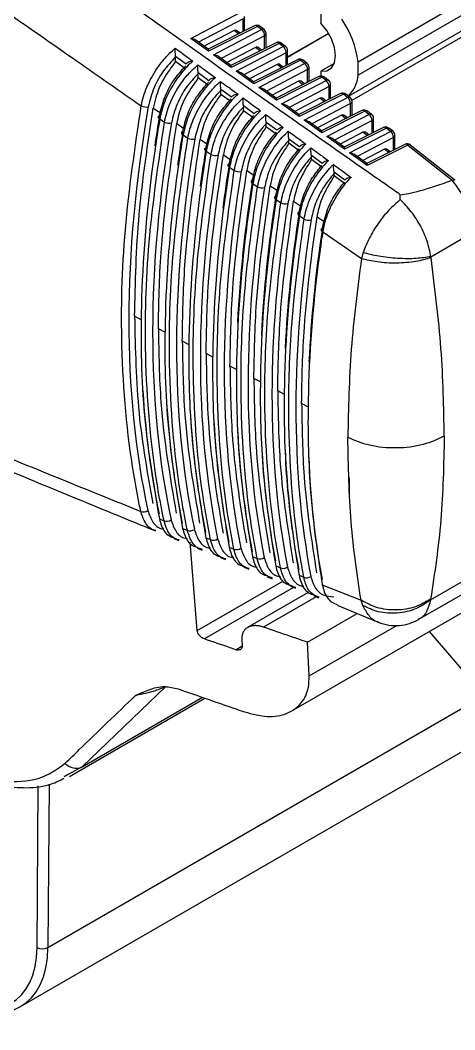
# Model space of a CAD drawing. Extents: x 6 to 134, y 3 to 97.
# Drawn here: x 19.542 to 20.383, y 6.659 to 8.611 of the extents above; entities that cross this region are included whole.
import ezdxf

# ---------------------------------------------------------------- set-up
doc = ezdxf.new("R2010")
doc.units = 0
doc.header["$MEASUREMENT"] = 0
doc.layers.add('OBJECT', color=7, linetype='CONTINUOUS')

msp = doc.modelspace()

# ---------------------------------------------------------------- linework, layer by layer
at = {"layer": 'OBJECT'}
for p, q in [((22.168, 9.6685), (20.1959, 8.5301)), ((22.168, 9.643), (20.1959, 8.5046)), ((20.1772, 8.4642), (22.1447, 9.6001)), ((22.1292, 9.5786), (20.1841, 8.4557)), ((20.1242, 9.0025), (20.1242, 8.605)), ((19.8725, 8.5754), (19.9678, 8.6256)), ((19.9737, 8.6137), (19.8874, 8.5682)), ((19.9737, 8.5889), (19.9737, 8.6137)), ((19.9765, 8.5903), (19.9765, 8.6178)), ((19.9561, 8.5911), (19.8981, 8.5606)), ((19.9958, 8.6001), (19.9062, 8.5547)), ((20.0016, 8.5989), (19.9065, 8.5509)), ((19.9163, 8.5438), (20.0093, 8.5928)), ((19.9647, 8.5843), (19.9561, 8.5911)), ((19.9678, 8.5859), (19.961, 8.5912)), ((20.0093, 8.5928), (20.0016, 8.5989)), ((20.0143, 8.5928), (20.0065, 8.599)), ((19.9065, 8.5509), (19.8725, 8.5754)), ((19.9062, 8.5547), (19.8821, 8.5721)), ((20.0152, 8.5809), (19.9313, 8.5367)), ((20.0152, 8.5561), (20.0152, 8.5809)), ((20.0181, 8.5576), (20.0181, 8.585)), ((20.0596, 8.54), (20.1391, 8.5859)), ((20.0596, 8.5397), (20.1392, 8.5857)), ((19.9976, 8.5583), (19.9419, 8.529)), ((20.0373, 8.5673), (19.95, 8.5231)), ((20.0431, 8.5662), (19.9503, 8.5193)), ((19.9602, 8.5122), (20.0509, 8.56)), ((20.0062, 8.5516), (19.9976, 8.5583)), ((20.0093, 8.5531), (20.0026, 8.5584)), ((20.0509, 8.56), (20.0431, 8.5662)), ((20.0558, 8.56), (20.048, 8.5662)), ((20.0596, 8.5248), (20.0596, 8.5522)), ((19.8634, 8.526), (19.8429, 8.5409)), ((19.8429, 8.5308), (19.8429, 8.5398)), ((19.8629, 8.5164), (19.8429, 8.5308)), ((19.9503, 8.5193), (19.9163, 8.5438)), ((19.95, 8.5231), (19.9259, 8.5405)), ((20.0568, 8.5481), (19.9751, 8.5051)), ((20.0788, 8.5345), (19.9938, 8.4916)), ((20.0846, 8.5334), (19.9942, 8.4877)), ((20.0567, 8.5234), (20.0568, 8.5481)), ((20.0924, 8.5272), (20.0846, 8.5334)), ((20.0974, 8.5273), (20.0895, 8.5334)), ((19.9942, 8.4877), (19.9602, 8.5122)), ((20.0392, 8.5255), (19.9858, 8.4974)), ((20.004, 8.4806), (20.0924, 8.5272)), ((20.0983, 8.5153), (20.0189, 8.4735)), ((20.0477, 8.5188), (20.0392, 8.5255)), ((20.0508, 8.5203), (20.0441, 8.5256)), ((20.0983, 8.4906), (20.0983, 8.5153)), ((20.1011, 8.4921), (20.1012, 8.5194)), ((20.15, 8.5275), (20.1242, 8.5126)), ((20.1242, 8.5126), (20.1242, 8.5028)), ((20.1959, 8.5046), (20.1959, 8.5301)), ((19.9073, 8.494), (19.8867, 8.5091)), ((19.8868, 8.4992), (19.8868, 8.5078)), ((19.9067, 8.4848), (19.8868, 8.4992)), ((19.9939, 8.4915), (19.9698, 8.5089)), ((20.0807, 8.4928), (20.0296, 8.4658)), ((20.1203, 8.5018), (20.0377, 8.46)), ((20.1261, 8.5006), (20.038, 8.4561)), ((20.0479, 8.449), (20.1339, 8.4944)), ((20.0892, 8.486), (20.0807, 8.4928)), ((20.0923, 8.4876), (20.0857, 8.4928)), ((20.1339, 8.4944), (20.1261, 8.5006)), ((20.1389, 8.4945), (20.131, 8.5007)), ((19.9512, 8.4621), (19.9305, 8.4771)), ((19.9306, 8.4676), (19.9306, 8.4757)), ((20.038, 8.4561), (20.004, 8.4806)), ((20.0377, 8.46), (20.0136, 8.4773)), ((20.1398, 8.4826), (20.0628, 8.4419)), ((20.1398, 8.4579), (20.1398, 8.4826)), ((20.1427, 8.4593), (20.1427, 8.4866)), ((19.9506, 8.4532), (19.9306, 8.4676)), ((20.1222, 8.46), (20.0734, 8.4342)), ((20.1618, 8.469), (20.0815, 8.4284)), ((20.1676, 8.4679), (20.0818, 8.4245)), ((20.0917, 8.4174), (20.1755, 8.4616)), ((20.1307, 8.4533), (20.1222, 8.46)), ((20.1338, 8.4548), (20.1272, 8.46)), ((20.1755, 8.4616), (20.1676, 8.4679)), ((20.1804, 8.4617), (20.1725, 8.4679)), ((20.1842, 8.4266), (20.1842, 8.4538)), ((19.7999, 8.4411), (19.8152, 8.4309)), ((19.9951, 8.4301), (19.9743, 8.4452)), ((19.9744, 8.436), (19.9744, 8.4436)), ((19.9944, 8.4216), (19.9744, 8.436)), ((20.0818, 8.4245), (20.0479, 8.449)), ((20.0816, 8.4284), (20.0574, 8.4458)), ((20.1814, 8.4498), (20.1066, 8.4103)), ((20.2033, 8.4362), (20.1253, 8.3968)), ((20.2091, 8.4351), (20.1257, 8.3929)), ((20.1813, 8.4251), (20.1814, 8.4498)), ((20.217, 8.4288), (20.2091, 8.4351)), ((20.222, 8.4289), (20.214, 8.4352)), ((19.8125, 8.4203), (19.8215, 8.414)), ((20.1257, 8.3929), (20.0917, 8.4174)), ((20.1254, 8.3968), (20.1013, 8.4142)), ((20.1638, 8.4272), (20.1173, 8.4026)), ((20.1355, 8.3859), (20.217, 8.4288)), ((20.2229, 8.417), (20.1504, 8.3787)), ((20.1722, 8.4205), (20.1638, 8.4272)), ((20.1753, 8.4221), (20.1687, 8.4272)), ((20.2229, 8.3924), (20.2229, 8.417)), ((20.2257, 8.3938), (20.2258, 8.421)), ((19.8451, 8.4109), (19.8603, 8.4007)), ((20.0389, 8.3981), (20.0181, 8.4132)), ((20.0183, 8.4045), (20.0183, 8.4115)), ((20.0382, 8.3901), (20.0183, 8.4045)), ((20.2053, 8.3944), (20.1611, 8.3711)), ((20.2448, 8.4035), (20.1692, 8.3652)), ((20.2506, 8.4023), (20.1695, 8.3614)), ((20.1794, 8.3543), (20.2586, 8.396)), ((20.2137, 8.3877), (20.2053, 8.3944)), ((20.2168, 8.3893), (20.2103, 8.3944)), ((20.2586, 8.396), (20.2506, 8.4023)), ((20.2635, 8.3961), (20.2555, 8.4024)), ((19.8574, 8.389), (19.8665, 8.3827)), ((19.8903, 8.3808), (19.9055, 8.3706)), ((20.0828, 8.366), (20.0619, 8.3812)), ((20.0621, 8.3729), (20.0621, 8.3793)), ((20.1695, 8.3614), (20.1355, 8.3859)), ((20.1692, 8.3652), (20.1451, 8.3826)), ((20.2644, 8.3842), (20.1943, 8.3472)), ((20.2644, 8.3596), (20.2644, 8.3842)), ((20.2673, 8.3611), (20.2673, 8.3882)), ((19.9024, 8.3578), (19.9115, 8.3515)), ((20.0821, 8.3585), (20.0621, 8.3729)), ((20.2469, 8.3616), (20.2049, 8.3395)), ((20.2863, 8.3707), (20.213, 8.3336)), ((20.2921, 8.3696), (20.2133, 8.3298)), ((20.2552, 8.355), (20.2469, 8.3616)), ((20.2583, 8.3565), (20.2518, 8.3616)), ((20.2921, 8.3696), (20.3782, 8.3015)), ((20.3828, 8.3019), (20.297, 8.3696)), ((19.9355, 8.3507), (19.9507, 8.3406)), ((20.1267, 8.3339), (20.1057, 8.3492)), ((20.1059, 8.3413), (20.1059, 8.3471)), ((20.1259, 8.3269), (20.1059, 8.3413)), ((20.2133, 8.3298), (20.1794, 8.3543)), ((20.2131, 8.3336), (20.1889, 8.351)), ((19.9474, 8.3266), (19.9565, 8.3202)), ((19.9807, 8.3206), (19.9959, 8.3106)), ((20.1706, 8.3018), (20.1496, 8.3172)), ((20.1498, 8.3097), (20.1498, 8.3149)), ((20.1697, 8.2953), (20.1498, 8.3097)), ((20.3782, 8.3015), (20.378, 8.3014)), ((19.9924, 8.2953), (20.0015, 8.289)), ((20.026, 8.2907), (20.0411, 8.2807)), ((20.0374, 8.2641), (20.0466, 8.2578)), ((20.0712, 8.2608), (20.0865, 8.2506)), ((20.2776, 8.2641), (20.2776, 8.2735)), ((20.0824, 8.2329), (20.0916, 8.2266)), ((20.1165, 8.2309), (20.1305, 8.2217)), ((20.1275, 8.2017), (20.2024, 8.15)), ((20.3368, 8.1537), (20.422, 8.2029)), ((20.2057, 8.1615), (20.2024, 8.15)), ((20.3371, 8.1516), (20.3368, 8.1537)), ((19.7776, 8.0311), (19.7636, 8.0384)), ((19.8234, 8.0072), (19.8097, 8.0144)), ((19.8692, 7.9834), (19.8559, 7.9903)), ((19.915, 7.9595), (19.902, 7.9663)), ((19.9608, 7.9356), (19.9482, 7.9422)), ((20.0073, 7.9114), (19.9944, 7.9182)), ((20.0538, 7.8872), (20.0405, 7.8941)), ((20.1003, 7.863), (20.0867, 7.8701)), ((20.0677, 7.2753), (20.8337, 7.7176)), ((20.1792, 7.6869), (20.1792, 7.7258)), ((19.8116, 7.6466), (19.8207, 7.6429)), ((19.8566, 7.6284), (19.8657, 7.6247)), ((19.8399, 7.6089), (19.8495, 7.605)), ((19.8847, 7.4307), (19.8711, 7.602)), ((19.9016, 7.6102), (19.9107, 7.6066)), ((19.885, 7.5904), (19.8946, 7.5865)), ((19.9466, 7.5921), (19.9557, 7.5884)), ((19.9301, 7.572), (19.9397, 7.568)), ((19.9916, 7.5739), (20.0007, 7.5702)), ((20.0366, 7.5558), (20.0458, 7.5521)), ((19.9752, 7.5535), (19.9848, 7.5496)), ((20.0817, 7.5377), (20.0909, 7.534)), ((20.336, 7.49), (20.4213, 7.5392)), ((19.8847, 7.4307), (20.0517, 7.5271)), ((20.0202, 7.535), (20.0299, 7.5311)), ((20.0653, 7.5166), (20.075, 7.5126)), ((20.1267, 7.5195), (20.2017, 7.4895)), ((20.0713, 7.5141), (19.8988, 7.4146)), ((20.0997, 7.5045), (19.9823, 7.4367)), ((20.1149, 7.4963), (20.013, 7.4375)), ((20.1104, 7.4981), (20.1201, 7.4942)), ((20.3123, 7.4519), (20.399, 7.5019)), ((20.1555, 7.4797), (20.2396, 7.4452)), ((20.205, 7.4795), (20.2017, 7.4895)), ((20.3363, 7.4918), (20.336, 7.49)), ((20.0983, 7.4082), (20.1944, 7.4637)), ((20.1012, 7.343), (20.2707, 7.4409)), ((20.3337, 7.4289), (20.4397, 7.3051)), ((19.9592, 7.3938), (19.9715, 7.401)), ((19.9711, 7.4141), (19.9717, 7.4008)), ((20.1012, 7.343), (20.0983, 7.4082)), ((19.824, 7.3229), (19.6621, 7.1671)), ((19.5961, 6.8181), (20.4397, 7.3051)), ((19.6621, 7.1671), (19.8952, 7.3017)), ((19.6376, 7.1487), (19.8998, 7.3001)), ((19.5431, 6.7037), (20.4653, 7.2361)), ((19.6621, 7.1671), (19.6355, 7.1524)), ((19.6355, 7.1524), (19.6273, 7.1478)), ((19.575, 6.8181), (19.5771, 7.1303)), ((19.5982, 7.1335), (19.5961, 6.8181))]:
    msp.add_line(p, q, dxfattribs=at)
at = {"layer": 'OBJECT', "flags": 128}
for points in [[(20.1242, 8.5126), (20.1356, 8.5131), (20.1447, 8.5187), (20.1505, 8.5288), (20.1524, 8.5424), (20.1505, 8.5584), (20.1447, 8.5752), (20.1356, 8.5912), (20.1242, 8.605)], [(19.8119, 8.4268), (19.8106, 8.4263), (19.8097, 8.4256), (19.8092, 8.4248), (19.8091, 8.4239), (19.8094, 8.423), (19.8101, 8.422), (19.8111, 8.4211), (19.8125, 8.4203)], [(19.8568, 8.3956), (19.8556, 8.395), (19.8547, 8.3943), (19.8542, 8.3935), (19.8541, 8.3927), (19.8543, 8.3917), (19.855, 8.3908), (19.8561, 8.3899), (19.8574, 8.389)], [(19.9018, 8.3644), (19.9006, 8.3638), (19.8997, 8.3631), (19.8991, 8.3623), (19.899, 8.3614), (19.8993, 8.3605), (19.9, 8.3595), (19.901, 8.3586), (19.9024, 8.3578)], [(19.9468, 8.3332), (19.9455, 8.3326), (19.9447, 8.3319), (19.9441, 8.3311), (19.944, 8.3302), (19.9443, 8.3293), (19.945, 8.3283), (19.946, 8.3274), (19.9474, 8.3266)], [(19.9918, 8.302), (19.9905, 8.3014), (19.9897, 8.3007), (19.9891, 8.2999), (19.989, 8.299), (19.9893, 8.298), (19.99, 8.2971), (19.991, 8.2962), (19.9924, 8.2953)], [(20.0368, 8.2708), (20.0356, 8.2702), (20.0347, 8.2695), (20.0342, 8.2687), (20.034, 8.2678), (20.0343, 8.2668), (20.035, 8.2659), (20.036, 8.265), (20.0374, 8.2641)], [(20.0819, 8.2396), (20.0806, 8.2391), (20.0797, 8.2383), (20.0792, 8.2375), (20.0791, 8.2366), (20.0794, 8.2356), (20.08, 8.2347), (20.0811, 8.2338), (20.0824, 8.2329)], [(20.1269, 8.2085), (20.1257, 8.2079), (20.1248, 8.2072), (20.1243, 8.2063), (20.1241, 8.2054), (20.1244, 8.2045), (20.1251, 8.2035), (20.1261, 8.2026), (20.1275, 8.2017)]]:
    msp.add_lwpolyline(points, dxfattribs=at)
at = {"layer": 'OBJECT'}
for centre, radius, start, end in [((20.0063, 8.5059), 0.1911, 7.2609, 34.0711), ((20.0003, 8.5911), 0.01, 51.7087, 116.8251), ((19.9978, 8.5951), 0.00537, 45.8834, 112.0816), ((20.0041, 8.5951), 0.00458, 57.7417, 123.2928), ((20.0118, 8.589), 0.00458, 57.7417, 123.2928), ((20.0004, 8.581), 0.0148, 359.9389, 52.9036), ((20.0081, 8.585), 0.01, 359.9378, 51.7087), ((20.0132, 8.5854), 0.00492, 294.4234, 354.9195), ((20.0418, 8.5584), 0.01, 51.7087, 116.8251), ((20.0393, 8.5623), 0.00537, 45.8834, 112.0816), ((20.0456, 8.5623), 0.00458, 57.7417, 123.2928), ((20.0534, 8.5562), 0.00458, 57.7417, 123.2928), ((20.0419, 8.5482), 0.0148, 359.9389, 52.9036), ((20.0496, 8.5522), 0.01, 359.9378, 51.7087), ((20.0547, 8.5526), 0.00492, 294.4234, 354.9195), ((20.0833, 8.5256), 0.01, 51.7087, 116.8251), ((20.0808, 8.5296), 0.00537, 45.8834, 112.0816), ((20.0871, 8.5296), 0.00458, 57.7417, 123.2928), ((20.0949, 8.5234), 0.00458, 57.7417, 123.2928), ((20.0834, 8.5154), 0.0148, 359.9389, 52.9036), ((20.0912, 8.5194), 0.01, 359.9378, 51.7087), ((20.0963, 8.5198), 0.00492, 294.4234, 354.9195), ((20.1248, 8.4928), 0.01, 51.7087, 116.8251), ((20.1223, 8.4968), 0.00537, 45.8834, 112.0816), ((20.1286, 8.4968), 0.00458, 57.7417, 123.2928), ((20.1365, 8.4906), 0.00458, 57.7417, 123.2928), ((20.125, 8.4826), 0.0148, 359.9389, 52.9036), ((20.1327, 8.4866), 0.01, 359.9378, 51.7087), ((20.1367, 8.5084), 0.0593, 312.3768, 356.2662), ((20.1378, 8.487), 0.00492, 294.4234, 354.9195), ((20.1663, 8.4601), 0.01, 51.7087, 116.8251), ((20.1638, 8.464), 0.00537, 45.8834, 112.0816), ((20.1701, 8.464), 0.00458, 57.7417, 123.2928), ((20.178, 8.4578), 0.00458, 57.7417, 123.2928), ((20.1665, 8.4498), 0.0148, 359.9389, 52.9036), ((20.1742, 8.4538), 0.01, 359.9378, 51.7087), ((20.1793, 8.4542), 0.00492, 294.4234, 354.9195), ((19.7856, 8.4625), 0.0195, 242.4113, 283.3528), ((20.2078, 8.4273), 0.01, 51.7087, 116.8251), ((20.2053, 8.4313), 0.00537, 45.8834, 112.0816), ((20.2116, 8.4313), 0.00458, 57.7417, 123.2928), ((19.8305, 8.4312), 0.0194, 242.4396, 283.5774), ((20.2195, 8.425), 0.00458, 57.7417, 123.2928), ((20.2081, 8.417), 0.0148, 359.9389, 52.9036), ((20.2158, 8.421), 0.01, 359.9378, 51.7087), ((20.2209, 8.4214), 0.00492, 294.4234, 354.9195), ((20.2493, 8.3945), 0.01, 51.7087, 116.8251), ((20.2468, 8.3985), 0.00537, 45.8834, 112.0816), ((20.2531, 8.3985), 0.00458, 57.7417, 123.2928), ((20.2611, 8.3922), 0.00458, 57.7417, 123.2928), ((20.2496, 8.3842), 0.0148, 359.9389, 52.9036), ((20.2573, 8.3882), 0.01, 359.9378, 51.7087), ((19.8754, 8.3999), 0.0193, 242.468, 283.8021), ((20.2624, 8.3887), 0.00492, 294.4234, 354.9195), ((20.2908, 8.3618), 0.01, 51.7087, 116.8251), ((20.2883, 8.3656), 0.00552, 46.9132, 111.0518), ((20.2946, 8.3656), 0.00473, 58.9192, 122.1153), ((19.9204, 8.3685), 0.0192, 242.4966, 284.0268), ((19.9653, 8.3372), 0.0192, 242.5254, 284.2516), ((20.0103, 8.3059), 0.0191, 242.5544, 284.4765), ((20.0553, 8.2746), 0.019, 242.5835, 284.7015), ((20.1003, 8.2433), 0.0189, 242.6129, 284.9265), ((19.781, 7.6733), 0.0132, 246.563, 308.7848), ((19.8259, 7.6551), 0.0132, 246.531, 308.613), ((19.871, 7.6369), 0.0133, 246.499, 308.4404), ((19.916, 7.6188), 0.0133, 246.4667, 308.2671), ((19.961, 7.6006), 0.0133, 246.4344, 308.0931), ((20.0061, 7.5825), 0.0134, 246.4019, 307.9183), ((20.0512, 7.5644), 0.0134, 246.3692, 307.7428), ((20.0963, 7.5462), 0.0134, 246.3364, 307.5664), ((19.6507, 7.1934), 0.0287, 222.3474, 293.5438), ((19.5855, 6.8379), 0.0225, 241.9921, 297.9153)]:
    msp.add_arc(centre, radius, start, end, dxfattribs=at)
for centre, major_axis, ratio, start_param, end_param in [((19.9557, 8.5827), (0.00495, 0.00879), 0.567388, 6.19444, 7.004698), ((19.8713, 8.5676), (0.0141, -0.001), 0.559131, 0.734034, 1.521546), ((19.9053, 8.5431), (0.0009, 0.0117), 0.072543, 5.451595, 6.239108), ((19.9972, 8.5499), (0.00495, 0.00879), 0.567388, 6.19444, 7.004698), ((19.9151, 8.536), (0.0141, -0.001), 0.559131, 0.734034, 1.521546), ((19.9491, 8.5115), (0.0009, 0.0117), 0.072543, 5.451595, 6.239108), ((19.9589, 8.5044), (0.0141, -0.001), 0.559131, 0.734034, 1.521546), ((20.0387, 8.5171), (0.00495, 0.00879), 0.567388, 6.19444, 7.004698), ((20.0803, 8.4843), (0.00495, 0.00879), 0.567388, 6.19444, 7.004698), ((19.9929, 8.4799), (0.0009, 0.0117), 0.072543, 5.451595, 6.239108), ((20.0028, 8.4728), (0.0141, -0.001), 0.559131, 0.734034, 1.521546), ((20.0368, 8.4483), (0.0009, 0.0117), 0.072543, 5.451595, 6.239108), ((20.1218, 8.4515), (0.00495, 0.00879), 0.567388, 6.19444, 7.004698), ((21.3342, 8.9294), (1.1254, 1.9108), 0.581674, 2.143779, 2.57857), ((20.0466, 8.4412), (0.0141, -0.001), 0.559131, 0.734034, 1.521546), ((21.3298, 8.9337), (1.0961, 1.9271), 0.571597, 2.137942, 2.167888), ((20.0806, 8.4167), (0.0009, 0.0117), 0.072543, 5.451595, 6.239108), ((20.0904, 8.4096), (0.0141, -0.001), 0.559131, 0.734034, 1.521546), ((20.1634, 8.4187), (0.00495, 0.00879), 0.567388, 6.19444, 7.004698), ((21.378, 8.9041), (1.1238, 1.908), 0.581674, 2.147142, 2.575207), ((21.3736, 8.9083), (1.0945, 1.9243), 0.571597, 2.141307, 2.174797), ((20.1244, 8.3851), (0.0009, 0.0117), 0.072543, 5.451595, 6.239108), ((20.2049, 8.3859), (0.00495, 0.00879), 0.567388, 6.19444, 7.004698), ((21.4219, 8.8787), (1.1221, 1.9052), 0.581674, 2.150513, 2.571836), ((20.1343, 8.378), (0.0141, -0.001), 0.559131, 0.734034, 1.521546), ((21.4174, 8.8829), (1.0929, 1.9214), 0.571597, 2.144679, 2.182817), ((20.1683, 8.3536), (0.0009, 0.0117), 0.072543, 5.451595, 6.239108), ((20.2464, 8.3531), (0.00495, 0.00879), 0.567388, 6.19444, 7.004698), ((21.4657, 8.8533), (1.1205, 1.9024), 0.581674, 2.153892, 2.568457), ((20.1781, 8.3465), (0.0141, -0.001), 0.559131, 0.734034, 1.521546), ((21.5095, 8.828), (1.1188, 1.8996), 0.581674, 2.157279, 2.56507), ((21.4613, 8.8575), (1.0913, 1.9186), 0.571597, 2.14806, 2.192557), ((20.2121, 8.322), (0.0009, 0.0117), 0.072543, 5.451595, 6.239108), ((21.5051, 8.8322), (1.0897, 1.9158), 0.571597, 2.151449, 2.296721), ((21.8724, 9.119), (1.6103, 0.8416), 0.05108, 3.256335, 3.497449), ((20.3426, 8.2359), (-0.0558, 0.1063), 0.548855, 4.129555, 5.066175), ((21.5534, 8.8026), (1.1172, 1.8968), 0.581674, 2.160674, 2.561674), ((21.549, 8.8068), (1.0881, 1.913), 0.571597, 2.154846, 2.297144), ((21.5972, 8.7772), (1.1155, 1.894), 0.581674, 2.164077, 2.558271), ((21.5928, 8.7814), (1.0864, 1.9101), 0.571597, 2.158252, 2.297753), ((21.6411, 8.7518), (1.1139, 1.8912), 0.581674, 2.167489, 2.554859), ((21.6366, 8.756), (1.0848, 1.9073), 0.571597, 2.161665, 2.298704), ((21.3298, 8.9337), (1.0961, 1.9271), 0.571597, 2.423195, 2.566972), ((21.3736, 8.9083), (1.0945, 1.9243), 0.571597, 2.422937, 2.563608), ((21.4174, 8.8829), (1.0929, 1.9214), 0.571597, 2.417818, 2.560235), ((21.4613, 8.8575), (1.0913, 1.9186), 0.571597, 2.416373, 2.556854), ((21.5051, 8.8322), (1.0897, 1.9158), 0.571597, 2.414715, 2.553465), ((21.549, 8.8068), (1.0881, 1.913), 0.571597, 2.413038, 2.550068), ((21.5928, 8.7814), (1.0864, 1.9101), 0.571597, 2.406075, 2.546663), ((21.6366, 8.756), (1.0848, 1.9073), 0.571597, 2.401479, 2.543249), ((19.3996, 6.9208), (-0.127, 0.2095), 0.577171, 2.341453, 3.894796), ((19.4101, 6.9272), (-0.1345, 0.2225), 0.577193, 2.342164, 3.895507)]:
    msp.add_ellipse(centre, major_axis=major_axis, ratio=ratio, start_param=start_param, end_param=end_param, dxfattribs=at)
for points, knots in [([(19.4803, 8.6519), (19.5377, 8.6118), (19.6363, 8.5429), (19.7352, 8.4741), (19.7766, 8.4453)], [0, 0, 0, 0, 0.581449, 1, 1, 1, 1]), ([(20.2776, 8.2735), (20.2735, 8.2763), (20.253, 8.2906), (20.1671, 8.3506), (20.0018, 8.4662), (19.8544, 8.5712), (19.7717, 8.63)], [0, 0, 0, 0, 0.024148, 0.120739, 0.507103, 1, 1, 1, 1]), ([(19.7766, 8.4453), (19.7779, 8.4512), (19.7818, 8.4692), (19.7952, 8.5004), (19.8156, 8.5306), (19.8324, 8.5482), (19.8405, 8.555), (19.8424, 8.5566)], [0, 0, 0, 0, 0.147376, 0.444496, 0.741154, 0.940222, 1, 1, 1, 1]), ([(19.8429, 8.5409), (19.8428, 8.5419), (19.8426, 8.5442), (19.8424, 8.5485), (19.8423, 8.5528), (19.8424, 8.5555), (19.8424, 8.5566), (19.8424, 8.5566)], [0, 0, 0, 0, 0.192792, 0.429646, 0.749305, 0.992256, 1, 1, 1, 1]), ([(19.8424, 8.5566), (19.8471, 8.5532), (19.8584, 8.5449), (19.8697, 8.5367), (19.8763, 8.5318)], [0, 0, 0, 0, 0.412557, 1, 1, 1, 1]), ([(19.8429, 8.5398), (19.8349, 8.5312), (19.8187, 8.5141), (19.7993, 8.4796), (19.7933, 8.456), (19.7901, 8.4436)], [0, 0, 0, 0, 0.320862, 0.641681, 1, 1, 1, 1]), ([(19.8429, 8.5308), (19.8349, 8.5201), (19.819, 8.4987), (19.8054, 8.4666), (19.8014, 8.4478), (19.7999, 8.4411)], [0, 0, 0, 0, 0.3900041, 0.7799553, 1, 1, 1, 1]), ([(19.8763, 8.5318), (19.8745, 8.5302), (19.8681, 8.5246), (19.8532, 8.5089), (19.8338, 8.4812), (19.8188, 8.4483), (19.8143, 8.4283), (19.8125, 8.4203)], [0, 0, 0, 0, 0.059553, 0.208066, 0.505163, 0.802607, 1, 1, 1, 1]), ([(19.8429, 8.5409), (19.8429, 8.5409), (19.8429, 8.5405), (19.8429, 8.5401), (19.8429, 8.5398)], [0, 0, 0, 0, 0.020265, 1, 1, 1, 1]), ([(19.8763, 8.5318), (19.8763, 8.5318), (19.8746, 8.5317), (19.8713, 8.5312), (19.8675, 8.5297), (19.8646, 8.5279), (19.8638, 8.5266), (19.8634, 8.526)], [0, 0, 0, 0, 0.007977, 0.2991, 0.602917, 0.800702, 1, 1, 1, 1]), ([(19.8119, 8.4268), (19.8146, 8.4381), (19.82, 8.4606), (19.8382, 8.4954), (19.8545, 8.5137), (19.8629, 8.523)], [0, 0, 0, 0, 0.327832, 0.655734, 1, 1, 1, 1]), ([(19.8215, 8.414), (19.8228, 8.4199), (19.8267, 8.4379), (19.84, 8.4691), (19.8601, 8.499), (19.8765, 8.5164), (19.8843, 8.523), (19.8861, 8.5246)], [0, 0, 0, 0, 0.148954, 0.449261, 0.7491, 0.940502, 1, 1, 1, 1]), ([(19.8861, 8.5246), (19.8908, 8.5212), (19.9021, 8.5129), (19.9134, 8.5047), (19.92, 8.4998)], [0, 0, 0, 0, 0.412528, 1, 1, 1, 1]), ([(19.8867, 8.5091), (19.8866, 8.5101), (19.8864, 8.5124), (19.8861, 8.5168), (19.8861, 8.521), (19.8861, 8.5236), (19.8861, 8.5246), (19.8861, 8.5246)], [0, 0, 0, 0, 0.197188, 0.440796, 0.768919, 0.992188, 1, 1, 1, 1]), ([(19.8868, 8.5078), (19.8787, 8.4991), (19.8627, 8.4817), (19.8438, 8.4475), (19.838, 8.4243), (19.835, 8.4123)], [0, 0, 0, 0, 0.324747, 0.649448, 1, 1, 1, 1]), ([(19.8868, 8.4992), (19.8789, 8.4884), (19.8631, 8.4668), (19.8502, 8.4352), (19.8464, 8.417), (19.8451, 8.4109)], [0, 0, 0, 0, 0.397554, 0.795054, 1, 1, 1, 1]), ([(19.92, 8.4998), (19.9182, 8.4982), (19.9119, 8.4925), (19.8971, 8.4766), (19.8779, 8.4488), (19.8634, 8.4162), (19.8591, 8.3966), (19.8574, 8.389)], [0, 0, 0, 0, 0.059276, 0.209421, 0.509831, 0.810598, 1, 1, 1, 1]), ([(19.8665, 8.3827), (19.8678, 8.3887), (19.8716, 8.4067), (19.8848, 8.4378), (19.9046, 8.4674), (19.9206, 8.4845), (19.928, 8.491), (19.9298, 8.4926)], [0, 0, 0, 0, 0.150605, 0.4542441, 0.7574102, 0.9407794, 1, 1, 1, 1]), ([(19.8867, 8.5091), (19.8867, 8.509), (19.8867, 8.5086), (19.8868, 8.5081), (19.8868, 8.5078)], [0, 0, 0, 0, 0.098577, 1, 1, 1, 1]), ([(19.92, 8.4998), (19.92, 8.4998), (19.9185, 8.4997), (19.9153, 8.4992), (19.9114, 8.4978), (19.9086, 8.496), (19.9077, 8.4947), (19.9073, 8.494)], [0, 0, 0, 0, 0.00806, 0.282725, 0.593802, 0.796123, 1, 1, 1, 1]), ([(19.9298, 8.4926), (19.9345, 8.4892), (19.9458, 8.4809), (19.9571, 8.4726), (19.9637, 8.4678)], [0, 0, 0, 0, 0.412497, 1, 1, 1, 1]), ([(19.9305, 8.4771), (19.9304, 8.4782), (19.9301, 8.4805), (19.9299, 8.485), (19.9298, 8.4892), (19.9298, 8.4917), (19.9298, 8.4926), (19.9298, 8.4926)], [0, 0, 0, 0, 0.201835, 0.452547, 0.789382, 0.992117, 1, 1, 1, 1]), ([(19.8568, 8.3956), (19.8595, 8.4068), (19.8649, 8.4294), (19.8828, 8.4638), (19.8987, 8.4819), (19.9067, 8.491)], [0, 0, 0, 0, 0.3318717, 0.663815, 1, 1, 1, 1]), ([(19.9306, 8.4757), (19.9226, 8.4669), (19.9067, 8.4493), (19.8884, 8.4153), (19.8829, 8.3927), (19.88, 8.3811)], [0, 0, 0, 0, 0.328834, 0.657619, 1, 1, 1, 1]), ([(19.9305, 8.4771), (19.9305, 8.4771), (19.9306, 8.4766), (19.9306, 8.4761), (19.9306, 8.4757)], [0, 0, 0, 0, 0.162033, 1, 1, 1, 1]), ([(19.9306, 8.4676), (19.9228, 8.4567), (19.9073, 8.4349), (19.895, 8.4038), (19.8914, 8.3863), (19.8903, 8.3808)], [0, 0, 0, 0, 0.405542, 0.811028, 1, 1, 1, 1]), ([(19.9018, 8.3644), (19.9044, 8.3756), (19.9098, 8.3982), (19.9274, 8.4321), (19.9429, 8.4501), (19.9506, 8.4589)], [0, 0, 0, 0, 0.3361227, 0.6723179, 1, 1, 1, 1]), ([(19.9637, 8.4678), (19.962, 8.4662), (19.9557, 8.4604), (19.941, 8.4444), (19.9221, 8.4163), (19.908, 8.384), (19.9039, 8.3649), (19.9024, 8.3578)], [0, 0, 0, 0, 0.059002, 0.210856, 0.514734, 0.81898, 1, 1, 1, 1]), ([(19.9115, 8.3515), (19.9127, 8.3574), (19.9166, 8.3754), (19.9297, 8.4066), (19.9492, 8.4358), (19.9648, 8.4527), (19.9718, 8.459), (19.9736, 8.4606)], [0, 0, 0, 0, 0.152333, 0.459461, 0.766109, 0.941054, 1, 1, 1, 1]), ([(19.9637, 8.4678), (19.9637, 8.4678), (19.9626, 8.4677), (19.9598, 8.4673), (19.9559, 8.466), (19.9526, 8.4642), (19.9516, 8.4627), (19.9512, 8.4621)], [0, 0, 0, 0, 0.00815, 0.206907, 0.537753, 0.791262, 1, 1, 1, 1]), ([(19.9743, 8.4452), (19.9742, 8.4463), (19.9739, 8.4487), (19.9736, 8.4532), (19.9735, 8.4573), (19.9736, 8.4597), (19.9736, 8.4605), (19.9736, 8.4606)], [0, 0, 0, 0, 0.206748, 0.464933, 0.810722, 0.992044, 1, 1, 1, 1]), ([(19.9736, 8.4606), (19.9782, 8.4572), (19.9895, 8.4489), (20.0008, 8.4406), (20.0075, 8.4357)], [0, 0, 0, 0, 0.412464, 1, 1, 1, 1]), ([(19.7757, 7.6611), (19.7747, 7.6659), (19.7697, 7.6896), (19.7509, 7.7913), (19.7353, 7.9649), (19.7409, 8.2048), (19.7646, 8.3647), (19.7766, 8.4453)], [0, 0, 0, 0, 0.020664, 0.10333, 0.434805, 0.715264, 1, 1, 1, 1]), ([(19.7636, 8.0384), (19.7651, 8.1036), (19.7682, 8.2338), (19.7894, 8.372), (19.7999, 8.441)], [0, 0, 0, 0, 0.500491, 1, 1, 1, 1]), ([(19.9744, 8.4436), (19.9665, 8.4347), (19.9507, 8.4169), (19.933, 8.3832), (19.9277, 8.361), (19.925, 8.3499)], [0, 0, 0, 0, 0.333137, 0.666224, 1, 1, 1, 1]), ([(19.9744, 8.436), (19.9668, 8.425), (19.9514, 8.403), (19.9399, 8.3725), (19.9365, 8.3556), (19.9355, 8.3507)], [0, 0, 0, 0, 0.414011, 0.827964, 1, 1, 1, 1]), ([(20.0075, 8.4357), (20.0058, 8.4341), (19.9995, 8.4283), (19.985, 8.4121), (19.9662, 8.3838), (19.9527, 8.3519), (19.9488, 8.3333), (19.9474, 8.3266)], [0, 0, 0, 0, 0.058731, 0.212374, 0.519887, 0.827777, 1, 1, 1, 1]), ([(19.9743, 8.4452), (19.9743, 8.4451), (19.9744, 8.4445), (19.9744, 8.444), (19.9744, 8.4436)], [0, 0, 0, 0, 0.214161, 1, 1, 1, 1]), ([(20.0075, 8.4357), (20.0074, 8.4357), (20.0064, 8.4356), (20.0037, 8.4352), (19.9999, 8.434), (19.9965, 8.4322), (19.9955, 8.4307), (19.9951, 8.4301)], [0, 0, 0, 0, 0.0082423, 0.1870163, 0.5256465, 0.7861866, 1, 1, 1, 1]), ([(19.8125, 8.4203), (19.8115, 8.4144), (19.8065, 8.3849), (19.7881, 8.2617), (19.773, 8.072), (19.7783, 7.842), (19.8005, 7.712), (19.8116, 7.6466)], [0, 0, 0, 0, 0.020946, 0.104745, 0.440757, 0.718361, 1, 1, 1, 1]), ([(19.8207, 7.6429), (19.8197, 7.6477), (19.8147, 7.6714), (19.7963, 7.7734), (19.7814, 7.9454), (19.7874, 8.1809), (19.8101, 8.3359), (19.8215, 8.414)], [0, 0, 0, 0, 0.021019, 0.105105, 0.442277, 0.719147, 1, 1, 1, 1]), ([(19.9468, 8.3332), (19.9494, 8.3444), (19.9547, 8.3669), (19.972, 8.4005), (19.9871, 8.4182), (19.9944, 8.4268)], [0, 0, 0, 0, 0.340601, 0.681276, 1, 1, 1, 1]), ([(19.9565, 8.3202), (19.9577, 8.3262), (19.9615, 8.3441), (19.9746, 8.3753), (19.9937, 8.4042), (20.0089, 8.4208), (20.0156, 8.4269), (20.0173, 8.4285)], [0, 0, 0, 0, 0.1541433, 0.4649259, 0.7752227, 0.941326, 1, 1, 1, 1]), ([(20.0173, 8.4285), (20.022, 8.4251), (20.0333, 8.4168), (20.0446, 8.4085), (20.0512, 8.4036)], [0, 0, 0, 0, 0.41243, 1, 1, 1, 1]), ([(20.0181, 8.4132), (20.018, 8.4143), (20.0177, 8.4168), (20.0174, 8.4214), (20.0173, 8.4254), (20.0173, 8.4278), (20.0173, 8.4285), (20.0173, 8.4285)], [0, 0, 0, 0, 0.211945, 0.477991, 0.832968, 0.991967, 1, 1, 1, 1]), ([(19.8097, 8.0144), (19.8106, 8.0632), (19.813, 8.191), (19.8328, 8.3269), (19.8451, 8.4109)], [0, 0, 0, 0, 0.38188, 1, 1, 1, 1]), ([(20.0183, 8.4115), (20.0104, 8.4024), (19.9948, 8.3844), (19.9776, 8.351), (19.9725, 8.3293), (19.97, 8.3187)], [0, 0, 0, 0, 0.337675, 0.675297, 1, 1, 1, 1]), ([(20.0183, 8.4045), (20.0107, 8.3933), (19.9956, 8.3711), (19.9847, 8.3412), (19.9816, 8.325), (19.9807, 8.3206)], [0, 0, 0, 0, 0.423011, 0.845963, 1, 1, 1, 1]), ([(19.9918, 8.302), (19.9944, 8.3132), (19.9996, 8.3357), (20.0166, 8.3688), (20.0313, 8.3864), (20.0382, 8.3946)], [0, 0, 0, 0, 0.3453253, 0.6907251, 1, 1, 1, 1]), ([(20.0512, 8.4036), (20.0495, 8.402), (20.0434, 8.3961), (20.0289, 8.3797), (20.0104, 8.3512), (19.9974, 8.3198), (19.9937, 8.3016), (19.9924, 8.2953)], [0, 0, 0, 0, 0.0584631, 0.2139825, 0.5253069, 0.8370208, 1, 1, 1, 1]), ([(20.0015, 8.289), (20.0028, 8.2949), (20.0065, 8.3129), (20.0195, 8.3441), (20.0383, 8.3726), (20.053, 8.3889), (20.0593, 8.3948), (20.061, 8.3964)], [0, 0, 0, 0, 0.156042, 0.470658, 0.784781, 0.941595, 1, 1, 1, 1]), ([(20.0181, 8.4132), (20.0182, 8.4131), (20.0182, 8.4125), (20.0182, 8.4119), (20.0183, 8.4115)], [0, 0, 0, 0, 0.25744, 1, 1, 1, 1]), ([(20.0512, 8.4036), (20.0511, 8.4036), (20.0503, 8.4035), (20.0476, 8.4031), (20.0439, 8.402), (20.0405, 8.4001), (20.0394, 8.3987), (20.0389, 8.3981)], [0, 0, 0, 0, 0.008339, 0.166404, 0.51297, 0.780848, 1, 1, 1, 1]), ([(20.061, 8.3964), (20.0657, 8.393), (20.077, 8.3847), (20.0883, 8.3764), (20.0949, 8.3715)], [0, 0, 0, 0, 0.412394, 1, 1, 1, 1]), ([(20.0619, 8.3812), (20.0618, 8.3824), (20.0615, 8.3848), (20.0611, 8.3896), (20.061, 8.3935), (20.061, 8.3957), (20.061, 8.3964), (20.061, 8.3964)], [0, 0, 0, 0, 0.217446, 0.491759, 0.85615, 0.991886, 1, 1, 1, 1]), ([(19.8574, 8.389), (19.8564, 8.3831), (19.8516, 8.3537), (19.8335, 8.2306), (19.8191, 8.0434), (19.8247, 7.8182), (19.8459, 7.6919), (19.8566, 7.6284)], [0, 0, 0, 0, 0.021311, 0.106567, 0.448429, 0.72234, 1, 1, 1, 1]), ([(19.8657, 7.6247), (19.8647, 7.6295), (19.8598, 7.6533), (19.8417, 7.7556), (19.8276, 7.9258), (19.8339, 8.157), (19.8556, 8.3072), (19.8665, 8.3827)], [0, 0, 0, 0, 0.021386, 0.106942, 0.450006, 0.723153, 1, 1, 1, 1]), ([(19.8559, 7.9903), (19.8568, 8.0391), (19.8591, 8.165), (19.8785, 8.2988), (19.8903, 8.3808)], [0, 0, 0, 0, 0.387367, 1, 1, 1, 1]), ([(20.0621, 8.3793), (20.0543, 8.3702), (20.0388, 8.3519), (20.0223, 8.3189), (20.0174, 8.2976), (20.0151, 8.2875)], [0, 0, 0, 0, 0.342466, 0.684876, 1, 1, 1, 1]), ([(20.0619, 8.3812), (20.062, 8.3811), (20.0621, 8.3804), (20.0621, 8.3798), (20.0621, 8.3793)], [0, 0, 0, 0, 0.293665, 1, 1, 1, 1]), ([(19.9024, 8.3578), (19.9014, 8.3519), (19.8966, 8.3225), (19.8789, 8.1995), (19.8652, 8.0149), (19.8711, 7.7943), (19.8914, 7.6718), (19.9016, 7.6102)], [0, 0, 0, 0, 0.021688, 0.108454, 0.456371, 0.726448, 1, 1, 1, 1]), ([(20.0621, 8.3729), (20.0547, 8.3616), (20.0398, 8.3392), (20.0296, 8.31), (20.0267, 8.2944), (20.026, 8.2907)], [0, 0, 0, 0, 0.432601, 0.86514, 1, 1, 1, 1]), ([(20.0368, 8.2708), (20.0394, 8.282), (20.0445, 8.3045), (20.0612, 8.3372), (20.0755, 8.3545), (20.0821, 8.3624)], [0, 0, 0, 0, 0.350315, 0.700707, 1, 1, 1, 1]), ([(20.0949, 8.3715), (20.0933, 8.3699), (20.0872, 8.3639), (20.0729, 8.3473), (20.0546, 8.3187), (20.0421, 8.2876), (20.0386, 8.2699), (20.0374, 8.2641)], [0, 0, 0, 0, 0.058198, 0.215687, 0.531014, 0.846742, 1, 1, 1, 1]), ([(20.0466, 8.2578), (20.0478, 8.2637), (20.0515, 8.2816), (20.0644, 8.3128), (20.0829, 8.341), (20.0972, 8.357), (20.1031, 8.3627), (20.1047, 8.3643)], [0, 0, 0, 0, 0.1580352, 0.4766755, 0.7948158, 0.9418609, 1, 1, 1, 1]), ([(20.0949, 8.3715), (20.0949, 8.3715), (20.0941, 8.3714), (20.0916, 8.371), (20.0879, 8.3699), (20.0844, 8.3681), (20.0833, 8.3666), (20.0828, 8.366)], [0, 0, 0, 0, 0.00844, 0.145047, 0.499694, 0.77523, 1, 1, 1, 1]), ([(20.1047, 8.3643), (20.1094, 8.3608), (20.1207, 8.3525), (20.132, 8.3442), (20.1386, 8.3393)], [0, 0, 0, 0, 0.4123561, 1, 1, 1, 1]), ([(20.1057, 8.3492), (20.1056, 8.3503), (20.1052, 8.3529), (20.1048, 8.3577), (20.1047, 8.3615), (20.1047, 8.3637), (20.1047, 8.3642), (20.1047, 8.3643)], [0, 0, 0, 0, 0.223273, 0.506281, 0.880299, 0.991802, 1, 1, 1, 1]), ([(19.9107, 7.6066), (19.9097, 7.6113), (19.9049, 7.6352), (19.8871, 7.7377), (19.8737, 7.9063), (19.8803, 8.1332), (19.901, 8.2784), (19.9115, 8.3515)], [0, 0, 0, 0, 0.0217658, 0.1088425, 0.4580073, 0.72729, 1, 1, 1, 1]), ([(19.902, 7.9663), (19.9029, 8.015), (19.9053, 8.1391), (19.9241, 8.2708), (19.9355, 8.3507)], [0, 0, 0, 0, 0.393082, 1, 1, 1, 1]), ([(20.1059, 8.3471), (20.0982, 8.3379), (20.0828, 8.3193), (20.0669, 8.2867), (20.0623, 8.2659), (20.0601, 8.2563)], [0, 0, 0, 0, 0.347531, 0.695003, 1, 1, 1, 1]), ([(20.1059, 8.3413), (20.0986, 8.3299), (20.084, 8.3073), (20.0745, 8.2787), (20.0718, 8.2638), (20.0712, 8.2608)], [0, 0, 0, 0, 0.442846, 0.8856292, 1, 1, 1, 1]), ([(20.1386, 8.3393), (20.137, 8.3377), (20.131, 8.3316), (20.1168, 8.3149), (20.0988, 8.2861), (20.0869, 8.2555), (20.0835, 8.2383), (20.0824, 8.2329)], [0, 0, 0, 0, 0.057936, 0.217495, 0.537029, 0.856977, 1, 1, 1, 1]), ([(20.1057, 8.3492), (20.1058, 8.349), (20.1059, 8.3483), (20.1059, 8.3476), (20.1059, 8.3471)], [0, 0, 0, 0, 0.324163, 1, 1, 1, 1]), ([(20.1386, 8.3393), (20.1386, 8.3393), (20.138, 8.3392), (20.1355, 8.3388), (20.1319, 8.3378), (20.1283, 8.336), (20.1272, 8.3345), (20.1267, 8.3339)], [0, 0, 0, 0, 0.008547, 0.122921, 0.485786, 0.769314, 1, 1, 1, 1]), ([(19.9474, 8.3266), (19.9464, 8.3207), (19.9417, 8.2913), (19.9243, 8.1684), (19.9113, 7.9863), (19.9175, 7.7704), (19.9368, 7.6518), (19.9466, 7.5921)], [0, 0, 0, 0, 0.022079, 0.110408, 0.464595, 0.730691, 1, 1, 1, 1]), ([(19.9557, 7.5884), (19.9547, 7.5932), (19.95, 7.6171), (19.9326, 7.7199), (19.9199, 7.8867), (19.9267, 8.1093), (19.9465, 8.2496), (19.9565, 8.3202)], [0, 0, 0, 0, 0.02216, 0.110811, 0.466294, 0.731564, 1, 1, 1, 1]), ([(19.9482, 7.9422), (19.9491, 7.991), (19.9514, 8.1132), (19.9697, 8.2428), (19.9807, 8.3206)], [0, 0, 0, 0, 0.399041, 1, 1, 1, 1]), ([(20.0819, 8.2396), (20.0844, 8.2509), (20.0895, 8.2734), (20.1059, 8.3055), (20.1197, 8.3226), (20.1259, 8.3302)], [0, 0, 0, 0, 0.355595, 0.711266, 1, 1, 1, 1]), ([(20.0916, 8.2266), (20.0928, 8.2325), (20.0965, 8.2504), (20.1093, 8.2816), (20.1275, 8.3094), (20.1414, 8.3251), (20.1468, 8.3305), (20.1484, 8.3321)], [0, 0, 0, 0, 0.1601304, 0.4830007, 0.8053632, 0.9421234, 1, 1, 1, 1]), ([(20.1484, 8.3321), (20.1531, 8.3286), (20.1644, 8.3203), (20.1757, 8.312), (20.1823, 8.3071)], [0, 0, 0, 0, 0.412316, 1, 1, 1, 1]), ([(20.1496, 8.3172), (20.1494, 8.3183), (20.149, 8.3209), (20.1486, 8.3258), (20.1484, 8.3295), (20.1484, 8.3316), (20.1484, 8.332), (20.1484, 8.3321)], [0, 0, 0, 0, 0.2294482, 0.5216016, 0.9054468, 0.9917133, 1, 1, 1, 1]), ([(20.1496, 8.3172), (20.1496, 8.3169), (20.1497, 8.3161), (20.1497, 8.3154), (20.1498, 8.3149)], [0, 0, 0, 0, 0.349939, 1, 1, 1, 1]), ([(20.1498, 8.3149), (20.1421, 8.3055), (20.1269, 8.2867), (20.1116, 8.2545), (20.1072, 8.2343), (20.1052, 8.2251)], [0, 0, 0, 0, 0.352894, 0.705727, 1, 1, 1, 1]), ([(20.1498, 8.3097), (20.1426, 8.2983), (20.1282, 8.2754), (20.1194, 8.2476), (20.1169, 8.2333), (20.1165, 8.2309)], [0, 0, 0, 0, 0.453826, 0.907587, 1, 1, 1, 1]), ([(20.1269, 8.2085), (20.1294, 8.2197), (20.1345, 8.2422), (20.1505, 8.2739), (20.1639, 8.2907), (20.1697, 8.298)], [0, 0, 0, 0, 0.361189, 0.722456, 1, 1, 1, 1]), ([(20.1823, 8.3071), (20.1808, 8.3055), (20.1748, 8.2994), (20.1608, 8.2825), (20.143, 8.2534), (20.1316, 8.2233), (20.1284, 8.2066), (20.1275, 8.2017)], [0, 0, 0, 0, 0.057678, 0.219414, 0.543377, 0.867765, 1, 1, 1, 1]), ([(20.1823, 8.3071), (20.1823, 8.3071), (20.1818, 8.307), (20.1795, 8.3067), (20.1759, 8.3057), (20.1723, 8.3038), (20.1711, 8.3024), (20.1706, 8.3018)], [0, 0, 0, 0, 0.008659, 0.099997, 0.471213, 0.763081, 1, 1, 1, 1]), ([(20.3782, 8.3015), (20.379, 8.3018), (20.3806, 8.3024), (20.3821, 8.3024), (20.3826, 8.302), (20.3827, 8.3018)], [0, 0, 0, 0, 0.411138, 0.822175, 1, 1, 1, 1]), ([(19.9924, 8.2953), (19.9914, 8.2895), (19.9868, 8.2601), (19.9697, 8.1373), (19.9574, 7.9578), (19.9639, 7.7465), (19.9823, 7.6317), (19.9916, 7.5739)], [0, 0, 0, 0, 0.022484, 0.112433, 0.473117, 0.735079, 1, 1, 1, 1]), ([(20.0007, 7.5702), (19.9998, 7.575), (19.9952, 7.5991), (19.9781, 7.7021), (19.9661, 7.8672), (19.9732, 8.0854), (19.992, 8.2209), (20.0015, 8.289)], [0, 0, 0, 0, 0.022568, 0.112852, 0.474884, 0.735984, 1, 1, 1, 1]), ([(19.9944, 7.9182), (19.9953, 7.9669), (19.9975, 8.0873), (20.0154, 8.2148), (20.026, 8.2907)], [0, 0, 0, 0, 0.405259, 1, 1, 1, 1]), ([(20.0374, 8.2641), (20.0365, 8.2583), (20.0319, 8.2289), (20.0152, 8.1063), (20.0035, 7.9292), (20.0103, 7.7227), (20.0278, 7.6116), (20.0366, 7.5558)], [0, 0, 0, 0, 0.022904, 0.114532, 0.481954, 0.739618, 1, 1, 1, 1]), ([(20.0458, 7.5521), (20.0449, 7.5569), (20.0403, 7.581), (20.0236, 7.6843), (20.0122, 7.8476), (20.0196, 8.0614), (20.0375, 8.1921), (20.0466, 8.2578)], [0, 0, 0, 0, 0.022991, 0.114968, 0.483791, 0.740558, 1, 1, 1, 1]), ([(20.0405, 7.8941), (20.0414, 7.9429), (20.0437, 8.0614), (20.061, 8.1869), (20.0712, 8.2608)], [0, 0, 0, 0, 0.411755, 1, 1, 1, 1]), ([(20.0824, 8.2329), (20.0815, 8.2271), (20.0771, 8.1977), (20.0606, 8.0753), (20.0497, 7.9007), (20.0566, 7.6988), (20.0733, 7.5915), (20.0817, 7.5377)], [0, 0, 0, 0, 0.023339, 0.11671, 0.491124, 0.744318, 1, 1, 1, 1]), ([(20.0909, 7.534), (20.09, 7.5388), (20.0855, 7.5629), (20.0691, 7.6665), (20.0584, 7.8281), (20.066, 8.0375), (20.0831, 8.1633), (20.0916, 8.2266)], [0, 0, 0, 0, 0.02343, 0.117164, 0.493036, 0.745294, 1, 1, 1, 1]), ([(20.0867, 7.8701), (20.0876, 7.9189), (20.0898, 8.0356), (20.1067, 8.1591), (20.1165, 8.2309)], [0, 0, 0, 0, 0.418548, 1, 1, 1, 1]), ([(20.1275, 8.2017), (20.1266, 8.1959), (20.1222, 8.1666), (20.1061, 8.0442), (20.0958, 7.8722), (20.103, 7.6749), (20.1188, 7.5715), (20.1267, 7.5195)], [0, 0, 0, 0, 0.023792, 0.118973, 0.500646, 0.749188, 1, 1, 1, 1]), ([(20.3368, 8.1537), (20.3276, 8.1523), (20.3088, 8.1494), (20.2725, 8.1498), (20.2356, 8.1537), (20.2154, 8.159), (20.2057, 8.1615)], [0, 0, 0, 0, 0.241561, 0.5, 0.758439, 1, 1, 1, 1]), ([(20.2024, 8.15), (20.1948, 8.0911), (20.1796, 7.9726), (20.1773, 7.8605), (20.1762, 7.804)], [0, 0, 0, 0, 0.496376, 1, 1, 1, 1]), ([(20.3371, 8.1516), (20.3276, 8.1489), (20.3081, 8.1433), (20.2705, 8.1405), (20.2325, 8.1424), (20.2122, 8.1475), (20.2024, 8.15)], [0, 0, 0, 0, 0.24117, 0.5, 0.75883, 1, 1, 1, 1]), ([(19.7636, 8.0384), (19.765, 7.975), (19.7678, 7.8481), (19.7887, 7.7337), (19.7991, 7.6766)], [0, 0, 0, 0, 0.500491, 1, 1, 1, 1]), ([(19.8097, 8.0144), (19.8105, 7.9665), (19.8126, 7.8413), (19.8322, 7.7277), (19.8443, 7.6576)], [0, 0, 0, 0, 0.38188, 1, 1, 1, 1]), ([(19.8559, 7.9903), (19.8567, 7.9425), (19.8588, 7.8191), (19.8778, 7.7071), (19.8895, 7.6385)], [0, 0, 0, 0, 0.387367, 1, 1, 1, 1]), ([(19.902, 7.9663), (19.9028, 7.9185), (19.9049, 7.7969), (19.9235, 7.6865), (19.9347, 7.6194)], [0, 0, 0, 0, 0.393082, 1, 1, 1, 1]), ([(19.9482, 7.9422), (19.949, 7.8944), (19.951, 7.7747), (19.9691, 7.6657), (19.98, 7.6003)], [0, 0, 0, 0, 0.399041, 1, 1, 1, 1]), ([(19.9944, 7.9182), (19.9952, 7.8704), (19.9972, 7.7525), (20.0147, 7.645), (20.0252, 7.5811)], [0, 0, 0, 0, 0.4052593, 1, 1, 1, 1]), ([(20.0405, 7.8941), (20.0413, 7.8463), (20.0433, 7.7302), (20.0604, 7.6242), (20.0705, 7.5619)], [0, 0, 0, 0, 0.411755, 1, 1, 1, 1]), ([(20.0867, 7.8701), (20.0875, 7.8222), (20.0894, 7.7079), (20.1061, 7.6033), (20.1157, 7.5426)], [0, 0, 0, 0, 0.418548, 1, 1, 1, 1]), ([(20.3626, 7.8067), (20.3497, 7.8007), (20.3228, 7.7882), (20.2704, 7.782), (20.2176, 7.7866), (20.1896, 7.7984), (20.1762, 7.804)], [0, 0, 0, 0, 0.240773, 0.5, 0.759227, 1, 1, 1, 1]), ([(20.2017, 7.4895), (20.1942, 7.5392), (20.1793, 7.6394), (20.1772, 7.7489), (20.1762, 7.804)], [0, 0, 0, 0, 0.4963759, 1, 1, 1, 1]), ([(19.4794, 7.7815), (19.5368, 7.7582), (19.6354, 7.718), (19.7343, 7.6779), (19.7757, 7.6611)], [0, 0, 0, 0, 0.581449, 1, 1, 1, 1]), ([(19.501, 7.7482), (19.5627, 7.7227), (19.6636, 7.681), (19.7649, 7.6395), (19.8044, 7.6234)], [0, 0, 0, 0, 0.610998, 1, 1, 1, 1]), ([(19.8047, 7.6244), (19.8028, 7.6248), (19.7929, 7.6268), (19.7825, 7.64), (19.7777, 7.655), (19.7757, 7.6611)], [0, 0, 0, 0, 0.125872, 0.64223, 1, 1, 1, 1]), ([(19.7892, 7.6629), (19.7921, 7.655), (19.7977, 7.6392), (19.8099, 7.6278), (19.819, 7.6276), (19.8202, 7.6276)], [0, 0, 0, 0, 0.46463, 0.929371, 1, 1, 1, 1]), ([(19.8116, 7.6466), (19.8129, 7.6421), (19.8168, 7.6284), (19.8262, 7.6142), (19.8372, 7.6111), (19.8405, 7.6102)], [0, 0, 0, 0, 0.256917, 0.776091, 1, 1, 1, 1]), ([(19.8499, 7.606), (19.8476, 7.6065), (19.8374, 7.6088), (19.8271, 7.6222), (19.8225, 7.637), (19.8207, 7.6429)], [0, 0, 0, 0, 0.148223, 0.661446, 1, 1, 1, 1]), ([(19.8342, 7.6447), (19.837, 7.6368), (19.8426, 7.6209), (19.8549, 7.6094), (19.864, 7.6092), (19.8653, 7.6091)], [0, 0, 0, 0, 0.462244, 0.924598, 1, 1, 1, 1]), ([(19.8566, 7.6284), (19.8579, 7.6239), (19.8617, 7.6101), (19.8711, 7.5958), (19.8821, 7.5927), (19.8855, 7.5917)], [0, 0, 0, 0, 0.255387, 0.771473, 1, 1, 1, 1]), ([(19.895, 7.5876), (19.8924, 7.5883), (19.8819, 7.5907), (19.8718, 7.6045), (19.8674, 7.6191), (19.8657, 7.6247)], [0, 0, 0, 0, 0.170524, 0.680777, 1, 1, 1, 1]), ([(19.8792, 7.6265), (19.882, 7.6185), (19.8875, 7.6026), (19.8998, 7.5911), (19.909, 7.5907), (19.9104, 7.5907)], [0, 0, 0, 0, 0.45982, 0.919749, 1, 1, 1, 1]), ([(19.9016, 7.6102), (19.9028, 7.6057), (19.9066, 7.5919), (19.916, 7.5775), (19.9271, 7.5743), (19.9306, 7.5733)], [0, 0, 0, 0, 0.253933, 0.767086, 1, 1, 1, 1]), ([(19.9401, 7.5692), (19.9372, 7.57), (19.9264, 7.5728), (19.9164, 7.5868), (19.9122, 7.6012), (19.9107, 7.6066)], [0, 0, 0, 0, 0.192807, 0.700247, 1, 1, 1, 1]), ([(19.9242, 7.6083), (19.927, 7.6003), (19.9324, 7.5842), (19.9448, 7.5728), (19.954, 7.5723), (19.9555, 7.5722)], [0, 0, 0, 0, 0.457355, 0.914818, 1, 1, 1, 1]), ([(19.9466, 7.5921), (19.9478, 7.5875), (19.9516, 7.5737), (19.961, 7.5591), (19.9721, 7.5558), (19.9757, 7.5548)], [0, 0, 0, 0, 0.252553, 0.762923, 1, 1, 1, 1]), ([(19.9853, 7.5508), (19.982, 7.5517), (19.9709, 7.5548), (19.9611, 7.5691), (19.9571, 7.5833), (19.9557, 7.5884)], [0, 0, 0, 0, 0.215103, 0.719881, 1, 1, 1, 1]), ([(19.9692, 7.5901), (19.9719, 7.5821), (19.9774, 7.5659), (19.9898, 7.5545), (19.9991, 7.5538), (20.0006, 7.5537)], [0, 0, 0, 0, 0.454845, 0.909798, 1, 1, 1, 1]), ([(19.9916, 7.5739), (19.9928, 7.5693), (19.9965, 7.5555), (20.0059, 7.5408), (20.0172, 7.5374), (20.0208, 7.5364)], [0, 0, 0, 0, 0.251244, 0.758975, 1, 1, 1, 1]), ([(20.0304, 7.5324), (20.0268, 7.5335), (20.0155, 7.5369), (20.0058, 7.5515), (20.002, 7.5655), (20.0007, 7.5702)], [0, 0, 0, 0, 0.237442, 0.739705, 1, 1, 1, 1]), ([(20.0143, 7.5719), (20.017, 7.5638), (20.0223, 7.5476), (20.0348, 7.5362), (20.0441, 7.5354), (20.0457, 7.5352)], [0, 0, 0, 0, 0.452287, 0.904682, 1, 1, 1, 1]), ([(20.0366, 7.5558), (20.0378, 7.5512), (20.0415, 7.5373), (20.0509, 7.5225), (20.0622, 7.5191), (20.0659, 7.5179)], [0, 0, 0, 0, 0.250005, 0.755236, 1, 1, 1, 1]), ([(20.0755, 7.514), (20.0716, 7.5152), (20.06, 7.519), (20.0506, 7.5339), (20.047, 7.5476), (20.0458, 7.5521)], [0, 0, 0, 0, 0.259857, 0.759745, 1, 1, 1, 1]), ([(20.0594, 7.5538), (20.062, 7.5456), (20.0673, 7.5294), (20.0799, 7.5179), (20.0892, 7.5169), (20.0909, 7.5168)], [0, 0, 0, 0, 0.449676, 0.899459, 1, 1, 1, 1]), ([(20.0817, 7.5377), (20.0829, 7.533), (20.0865, 7.5191), (20.0959, 7.5042), (20.1072, 7.5007), (20.111, 7.4995)], [0, 0, 0, 0, 0.248832, 0.7517, 1, 1, 1, 1]), ([(20.1044, 7.5356), (20.107, 7.5273), (20.1121, 7.5108), (20.1287, 7.4977), (20.1426, 7.4967), (20.1489, 7.4963)], [0, 0, 0, 0, 0.356145, 0.712376, 1, 1, 1, 1]), ([(20.1206, 7.4955), (20.1164, 7.497), (20.1046, 7.5011), (20.0953, 7.5164), (20.0919, 7.5298), (20.0909, 7.534)], [0, 0, 0, 0, 0.282379, 0.780026, 1, 1, 1, 1]), ([(20.1267, 7.5195), (20.1279, 7.5149), (20.1315, 7.5009), (20.1409, 7.4859), (20.1523, 7.4823), (20.1561, 7.4811)], [0, 0, 0, 0, 0.2477243, 0.7483587, 1, 1, 1, 1]), ([(20.3363, 7.4918), (20.3269, 7.4862), (20.3074, 7.4746), (20.2697, 7.4689), (20.2317, 7.4733), (20.2114, 7.4842), (20.2017, 7.4895)], [0, 0, 0, 0, 0.24117, 0.5, 0.75883, 1, 1, 1, 1]), ([(20.336, 7.49), (20.3269, 7.4837), (20.3081, 7.4708), (20.2717, 7.4629), (20.2348, 7.465), (20.2147, 7.4748), (20.205, 7.4795)], [0, 0, 0, 0, 0.2415614, 0.5, 0.7584386, 1, 1, 1, 1]), ([(20.2353, 7.4473), (20.2349, 7.4473), (20.2276, 7.4487), (20.2162, 7.4588), (20.2087, 7.4726), (20.205, 7.4795)], [0, 0, 0, 0, 0.030216, 0.515108, 1, 1, 1, 1]), ([(20.336, 7.49), (20.3339, 7.4826), (20.3298, 7.4678), (20.3206, 7.4557), (20.3134, 7.4531), (20.3122, 7.4526)], [0, 0, 0, 0, 0.455394, 0.910788, 1, 1, 1, 1]), ([(20.013, 7.4375), (20.0105, 7.4382), (20.0055, 7.4397), (19.9982, 7.4405), (19.9914, 7.4401), (19.9853, 7.4384), (19.9801, 7.4356), (19.976, 7.4317), (19.9731, 7.4269), (19.9712, 7.4211), (19.9711, 7.4166), (19.9711, 7.4141)], [0, 0, 0, 0, 0.110395, 0.223926, 0.334344, 0.448119, 0.55578, 0.666776, 0.770924, 0.878206, 1, 1, 1, 1]), ([(20.2352, 7.447), (20.2418, 7.4448), (20.2549, 7.4405), (20.2756, 7.44), (20.2953, 7.4435), (20.3069, 7.4492), (20.3125, 7.452)], [0, 0, 0, 0, 0.258784, 0.516308, 0.765394, 1, 1, 1, 1]), ([(19.8988, 7.4146), (19.8973, 7.4153), (19.8942, 7.4166), (19.8899, 7.4202), (19.8867, 7.4244), (19.8851, 7.4281), (19.8848, 7.4301), (19.8847, 7.4307)], [0, 0, 0, 0, 0.226684, 0.453364, 0.679407, 0.90007, 1, 1, 1, 1]), ([(20.0983, 7.4082), (20.0872, 7.412), (20.0588, 7.4218), (20.0303, 7.4315), (20.013, 7.4375)], [0, 0, 0, 0, 0.3905596, 1, 1, 1, 1]), ([(19.9592, 7.3938), (19.9556, 7.3951), (19.9355, 7.402), (19.9154, 7.4089), (19.8988, 7.4146)], [0, 0, 0, 0, 0.177374, 1, 1, 1, 1]), ([(19.9717, 7.4008), (19.9716, 7.3996), (19.9715, 7.3971), (19.9695, 7.3945), (19.9664, 7.393), (19.9628, 7.3928), (19.9602, 7.3935), (19.9592, 7.3938)], [0, 0, 0, 0, 0.207836, 0.415674, 0.624062, 0.837149, 1, 1, 1, 1]), ([(19.9763, 7.2736), (19.9912, 7.2697), (20.0212, 7.2618), (20.0601, 7.2686), (20.0879, 7.2887), (20.1007, 7.3157), (20.101, 7.3356), (20.1012, 7.343)], [0, 0, 0, 0, 0.223196, 0.446599, 0.664642, 0.876161, 1, 1, 1, 1]), ([(19.824, 7.3229), (19.8224, 7.322), (19.8196, 7.3204), (19.8125, 7.3174), (19.8022, 7.3137), (19.7876, 7.3097), (19.7751, 7.307), (19.7677, 7.3058), (19.7656, 7.3054)], [0, 0, 0, 0, 0.0817557, 0.1462209, 0.327812, 0.5639988, 0.8775675, 1, 1, 1, 1]), ([(19.7656, 7.3054), (19.7657, 7.3054), (19.7741, 7.3093), (19.7915, 7.317), (19.8181, 7.325), (19.8391, 7.3201), (19.8478, 7.3181)], [0, 0, 0, 0, 0.0030233, 0.3598073, 0.7339316, 1, 1, 1, 1]), ([(19.6295, 7.1741), (19.6386, 7.1829), (19.6834, 7.2264), (19.7291, 7.2703), (19.7656, 7.3054)], [0, 0, 0, 0, 0.2025711, 1, 1, 1, 1]), ([(19.8478, 7.3181), (19.8798, 7.307), (19.9226, 7.2921), (19.9654, 7.2773), (19.9763, 7.2736)], [0, 0, 0, 0, 0.74755, 1, 1, 1, 1]), ([(19.4974, 7.142), (19.5012, 7.1415), (19.5298, 7.1376), (19.5811, 7.1399), (19.6133, 7.1627), (19.6295, 7.1741)], [0, 0, 0, 0, 0.070986, 0.53521, 1, 1, 1, 1]), ([(19.5082, 7.1306), (19.5239, 7.1288), (19.5571, 7.125), (19.5979, 7.1303), (19.6197, 7.1413), (19.6277, 7.1454)], [0, 0, 0, 0, 0.360043, 0.764973, 1, 1, 1, 1])]:
    msp.add_open_spline(points, degree=3, knots=knots, dxfattribs=at)
for points in [[(20.2776, 8.2641), (20.2701, 8.2575), (20.2549, 8.2444), (20.2344, 8.2184), (20.2169, 8.1901), (20.2094, 8.171), (20.2057, 8.1615)], [(20.3368, 8.1537), (20.3347, 8.1636), (20.3307, 8.1833), (20.3172, 8.2135), (20.2995, 8.2417), (20.2849, 8.2566), (20.2776, 8.2641)], [(20.3626, 7.8067), (20.3616, 7.8626), (20.3595, 7.9745), (20.3445, 8.0925), (20.3371, 8.1516)], [(20.3626, 7.8067), (20.3615, 7.752), (20.3592, 7.6426), (20.344, 7.542), (20.3363, 7.4918)]]:
    msp.add_open_spline(points, degree=3, dxfattribs=at)

doc.saveas('drawing.dxf')
